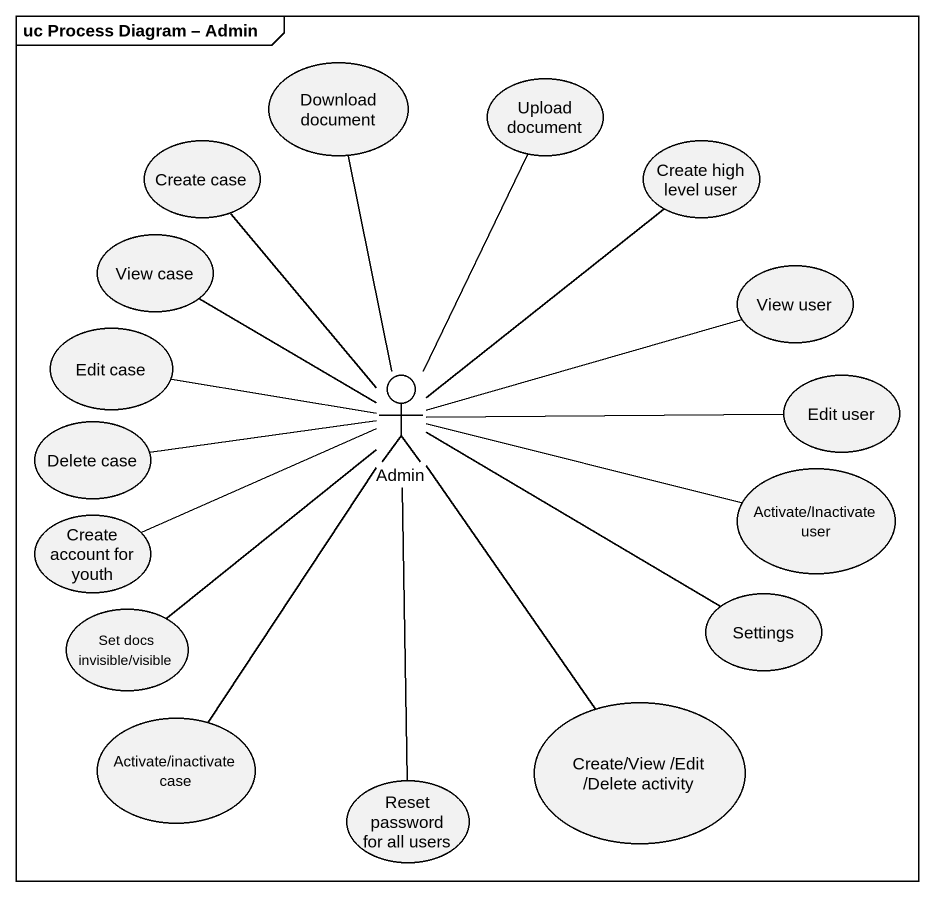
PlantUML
@startuml
mainframe uc Process Diagram – Admin
usecase "Download document" as Download_document
usecase "Upload document" as Upload_document
usecase "Create case" as Create_case
usecase "Create high level user" as Create_high_level_user
usecase "View case" as View_case
usecase "Edit case" as Edit_case
usecase "View user" as View_user
actor Admin
usecase "Edit user" as Edit_user
usecase "Delete case" as Delete_case
usecase "Activate/Inactivate user" as Activate_Inactivate_user
usecase "Create account for youth" as Create_account_for_youth
usecase "Set docs invisible/visible" as Set_docs_invisible_visible
usecase Settings
usecase "Activate/inactivate case" as Activate_inactivate_case
usecase "Create/View /Edit /Delete activity" as Create_View_Edit_Delete
usecase "Reset password for all users" as Reset_password_for_all_users
Admin -up- Download_document
Admin -up- Upload_document
Admin -up- Create_case
Admin -up- Create_high_level_user
Admin -up- View_case
Admin -left- Edit_case
Admin -right- View_user
Admin -right- Edit_user
Admin -left- Delete_case
Admin -right- Activate_Inactivate_user
Admin -left- Create_account_for_youth
Admin -- Set_docs_invisible_visible
Admin -right- Settings
Admin -- Activate_inactivate_case
Admin -- Create_View_Edit_Delete
Admin -- Reset_password_for_all_users
@enduml
